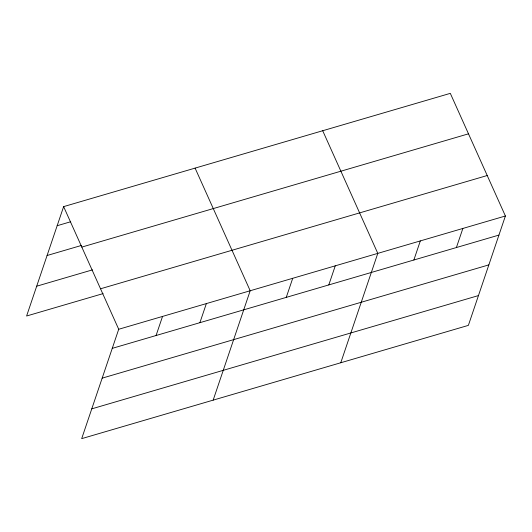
<?xml version="1.0" encoding="UTF-8"?>
<svg xmlns="http://www.w3.org/2000/svg" width="532" height="532" viewBox="0 0 532 532"><rect width="100%" height="100%" fill="white"/><g stroke="black" fill="none" stroke-linecap="round" stroke-linejoin="round"><path stroke-width="0.8" d="M63.627 206.622L118.716 329.261L81.689 438.647L468.373 325.378L505.4 215.992L450.311 93.353L63.627 206.622L26.6 316.008L103.095 293.604M156.076 335.512L162.539 316.427M199.899 322.678L206.363 303.586M213.166 400.131L250.186 290.751L195.098 168.112M286.263 297.381L292.72 278.289M328.796 284.919L335.26 265.834M340.773 362.751L377.793 253.372L322.705 130.732M413.869 260.002L420.327 240.91M456.403 247.54L462.867 228.454M57.163 225.714L70.709 221.744M47.075 255.513L81.343 245.471M81.802 247.094L468.493 133.825M36.688 286.209L92.462 269.87M100.535 288.79L487.219 175.52M118.716 329.261L505.4 215.992M112.252 348.354L498.936 235.084M102.164 378.146L488.855 264.876M91.777 408.849L478.461 295.579"/></g></svg>
